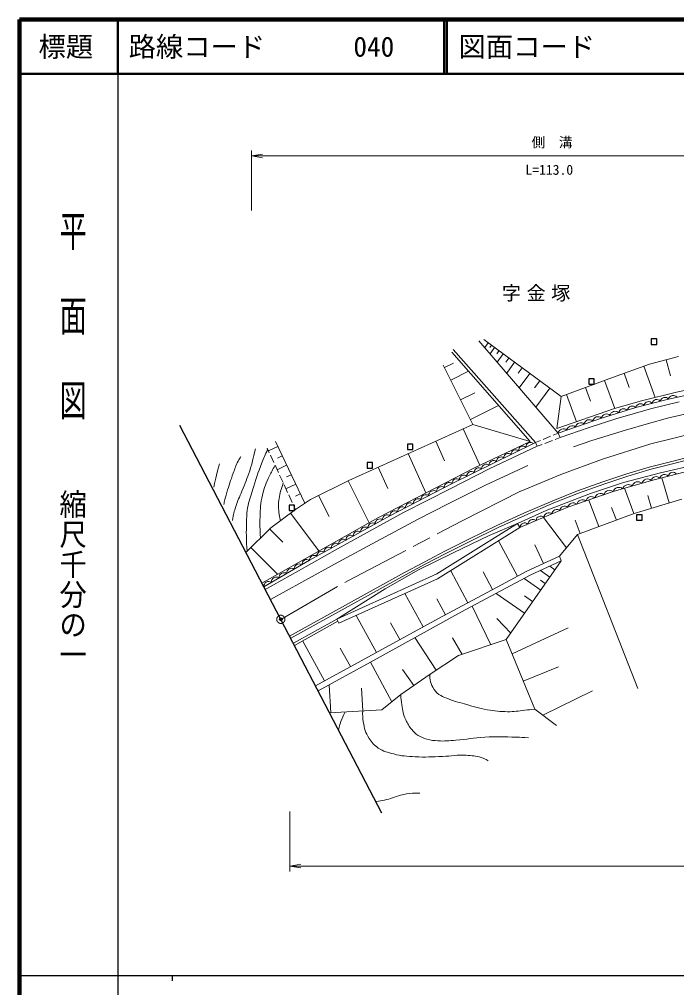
# Model space of a CAD drawing. Units: millimetres, scale not verified. Extents: x 40000 to 680000, y 20000 to 380000.
# Drawn here: x 40000 to 160310, y 202759 to 380000 of the extents above; entities that cross this region are included whole.
import ezdxf
from ezdxf.enums import TextEntityAlignment as Align

# ---------------------------------------------------------------- set-up
doc = ezdxf.new("R2010")
doc.units = ezdxf.units.MM
doc.header["$LTSCALE"] = 1000
doc.header["$PDMODE"] = 32
doc.header["$PDSIZE"] = 500
doc.linetypes.add('CHAIN', pattern=[18.5, 12, -1.5, 3.5, -1.5])
for name, color, linetype, lineweight in [('M-BMK', 2, 'CHAIN', 13), ('M-BMK-OTRS', 5, 'Continuous', 25), ('M-BMK-ROW', 30, 'Continuous', 25), ('M-STR-HTXT', 7, 'Continuous', 13), ('M-TTL', 2, 'Continuous', 140), ('M-TTL-BAND', 7, 'Continuous', 25), ('M-TTL-LINE', 7, 'Continuous', 50), ('M-WORK', 1, 'Continuous', 13)]:
    doc.layers.add(name, color=color, linetype=linetype, lineweight=lineweight)
for name, color, linetype in [('M-BMK-HTXT', 7, 'Continuous'), ('M-OTRS', 6, 'Continuous'), ('M-TTL-TXT', 7, 'Continuous')]:
    doc.layers.add(name, color=color, linetype=linetype)
doc.styles.add('@ＭＳ ゴシック', font='')
doc.styles.add('ＭＳ ゴシック', font='')
doc.styles.get('@ＭＳ ゴシック').set_extended_font_data('@MS Gothic')
doc.styles.get('ＭＳ ゴシック').set_extended_font_data('MS Gothic')

# ---------------------------------------------------------------- blocks, each defined once
blk = doc.blocks.new('open_arrow')
at = {"color": 0, "linetype": 'Continuous', "lineweight": -2}
blk.add_lwpolyline([(7.5, 1.25), (0, 0), (7.5, -1.25)], dxfattribs=at)

msp = doc.modelspace()

# ---------------------------------------------------------------- linework, layer by layer
at = {"layer": 'M-BMK'}
for p, q in [((155557, 302315), (165627, 304792)), ((146765, 299517), (155557, 302315)), ((139093, 296680), (146765, 299517)), ((131820, 293643), (139093, 296680)), ((121048, 288200), (131820, 293643)), ((100098, 277230), (121048, 288200)), ((87858, 270175), (100098, 277230))]:
    msp.add_line(p, q, dxfattribs=at)
msp.add_circle((87858, 270175), 750, dxfattribs=at)
at = {"layer": 'M-BMK-OTRS'}
for p, q in [((87858, 270175), (69354, 305638)), ((106362, 234712), (87858, 270175))]:
    msp.add_line(p, q, dxfattribs=at)
at = {"layer": 'M-BMK-ROW'}
for p, q in [((156657, 321492), (155657, 321492)), ((155657, 321492), (155657, 320492)), ((156657, 320492), (156657, 321492)), ((155657, 320492), (156657, 320492)), ((145213, 314228), (144213, 314228)), ((144213, 314228), (144213, 313228)), ((145213, 313228), (145213, 314228)), ((144213, 313228), (145213, 313228)), ((112036, 302236), (111036, 302236)), ((111036, 302236), (111036, 301236)), ((112036, 301236), (112036, 302236)), ((111036, 301236), (112036, 301236)), ((104648, 298861), (103648, 298861)), ((103648, 298861), (103648, 297861)), ((103648, 297861), (104648, 297861)), ((104648, 297861), (104648, 298861)), ((90367, 291076), (89367, 291076)), ((89367, 291076), (89367, 290076)), ((90367, 290076), (90367, 291076)), ((89367, 290076), (90367, 290076)), ((153992, 289299), (152992, 289299)), ((152992, 289299), (152992, 288299)), ((153992, 288299), (153992, 289299)), ((152992, 288299), (153992, 288299))]:
    msp.add_line(p, q, dxfattribs=at)
at = {"layer": 'M-OTRS'}
msp.add_point((87858, 270175), dxfattribs=at)
at = {"layer": 'M-STR-HTXT'}
for p, q in [((82500, 345000), (82500, 356000)), ((82500, 355000), (191500, 355000)), ((89500, 235000), (89500, 224000)), ((89500, 225000), (355000, 225000))]:
    msp.add_line(p, q, dxfattribs=at)
at = {"layer": 'M-TTL'}
for p, q in [((40000, 380000), (40000, 20000)), ((680000, 380000), (40000, 380000))]:
    msp.add_line(p, q, dxfattribs=at)
at = {"layer": 'M-TTL-BAND'}
for p, q in [((58000, 370000), (58000, 20000)), ((40000, 205000), (579000, 205000)), ((68000, 205000), (68000, 204000))]:
    msp.add_line(p, q, dxfattribs=at)
at = {"layer": 'M-TTL-LINE'}
for p, q in [((58000, 380000), (58000, 370000)), ((117750, 380000), (117750, 370000)), ((118250, 380000), (118250, 370000)), ((40000, 370000), (680000, 370000))]:
    msp.add_line(p, q, dxfattribs=at)
at = {"layer": 'M-WORK'}
for p, q in [((138638, 304259), (124118, 321170)), ((124998, 321370), (139184, 310980)), ((119176, 319087), (133485, 302752)), ((119399, 319543), (134475, 302522)), ((125804, 320779), (125183, 319931)), ((126398, 320344), (126088, 319920)), ((126992, 319909), (126168, 318783)), ((127780, 319332), (127368, 318769)), ((128569, 318755), (127475, 317261)), ((129614, 317989), (129067, 317242)), ((160652, 318304), (155350, 316866)), ((158410, 317696), (159206, 314766)), ((123018, 305869), (117584, 316729)), ((117823, 316252), (119455, 317069)), ((118966, 313967), (122230, 315600)), ((130660, 317223), (129208, 315242)), ((132047, 316208), (131321, 315217)), ((155350, 316866), (148583, 314441)), ((154334, 316502), (156382, 310786)), ((133434, 315192), (131508, 312563)), ((135274, 313844), (134311, 312530)), ((148583, 314441), (139184, 310980)), ((147123, 313904), (149015, 308766)), ((150726, 315209), (151649, 312632)), ((137114, 312496), (134560, 309009)), ((143622, 312615), (144543, 310115)), ((160279, 311777), (167525, 313323)), ((120768, 310365), (123341, 311653)), ((139184, 310980), (138407, 305093)), ((140122, 311326), (141963, 306325)), ((153894, 310152), (160279, 311777)), ((122570, 306764), (127716, 309338)), ((138407, 305093), (148956, 308749)), ((148956, 308749), (153894, 310152)), ((149178, 306895), (155532, 308693)), ((155532, 308693), (160782, 309989)), ((144303, 305296), (149178, 306895)), ((155148, 306046), (158612, 307005)), ((158612, 307005), (163620, 308150)), ((123018, 305869), (100293, 295593)), ((121246, 305068), (124277, 298367)), ((133485, 302752), (123018, 305869)), ((138993, 303442), (144303, 305296)), ((150939, 304793), (155148, 306046)), ((135864, 303102), (137248, 303679)), ((137710, 303872), (138638, 304259)), ((138048, 303085), (138993, 303442)), ((138638, 304259), (138993, 303442)), ((144785, 302902), (150939, 304793)), ((85750, 300675), (85361, 301520)), ((87307, 301815), (85598, 301006)), ((86880, 302719), (92232, 291412)), ((116207, 302789), (117835, 299189)), ((123308, 297905), (133485, 302752)), ((132575, 300840), (134766, 301844)), ((134086, 302362), (134475, 302522)), ((134475, 302522), (135403, 302909)), ((134475, 302522), (134766, 301844)), ((134766, 301844), (135710, 302201)), ((136178, 302378), (137581, 302908)), ((141402, 301756), (144785, 302902)), ((86586, 298858), (85959, 300220)), ((88117, 300105), (87262, 299701)), ((111167, 300510), (114423, 293311)), ((126021, 297724), (132575, 300840)), ((159182, 299032), (163685, 300151)), ((159293, 298596), (163787, 299713)), ((87423, 297041), (86795, 298404)), ((88926, 298396), (87180, 297569)), ((105690, 298033), (107459, 294121)), ((105765, 288834), (123308, 297905)), ((125350, 294747), (133102, 298344)), ((151217, 296821), (155266, 298020)), ((155266, 298020), (159182, 299032)), ((155386, 297586), (159293, 298596)), ((157347, 296997), (166548, 299151)), ((88259, 295224), (87632, 296587)), ((89753, 296649), (88880, 296236)), ((118988, 294154), (126021, 297724)), ((146821, 295356), (151217, 296821)), ((146968, 294930), (151352, 296392)), ((150593, 295203), (157347, 296997)), ((151352, 296392), (155386, 297586)), ((158953, 291476), (157581, 296082)), ((89095, 293407), (88468, 294770)), ((90580, 294903), (88795, 294058)), ((100293, 295593), (93300, 292116)), ((100214, 295553), (104037, 287863)), ((118503, 291311), (125350, 294747)), ((142186, 293704), (146821, 295356)), ((142345, 293283), (146968, 294930)), ((144524, 293212), (150593, 295203)), ((89931, 291591), (89304, 292953)), ((91424, 293119), (90532, 292696)), ((94782, 292853), (96711, 288973)), ((110330, 289705), (118988, 294154)), ((136433, 290080), (144524, 293212)), ((137657, 291893), (142186, 293704)), ((137829, 291477), (142345, 293283)), ((152505, 289553), (150789, 294170)), ((155729, 290516), (155043, 292819)), ((90529, 290291), (90140, 291136)), ((93300, 292116), (90529, 290291)), ((112988, 288540), (118503, 291311)), ((132328, 289601), (137657, 291893)), ((132511, 289190), (137829, 291477)), ((146042, 287150), (144234, 292012)), ((152547, 289569), (161259, 292163)), ((90529, 290291), (86027, 286934)), ((89653, 289638), (94833, 282691)), ((105454, 287067), (110330, 289705)), ((127427, 287364), (132328, 289601)), ((127619, 286957), (132511, 289190)), ((131208, 287723), (136433, 290080)), ((142187, 285716), (152547, 289569)), ((149274, 288351), (148415, 290660)), ((84389, 276823), (105765, 288834)), ((105396, 284437), (112988, 288540)), ((116417, 278521), (131208, 287723)), ((122365, 284886), (127427, 287364)), ((131208, 287723), (126020, 285536)), ((131208, 287723), (131616, 286961)), ((140174, 283294), (135964, 288840)), ((142639, 285884), (141735, 288315)), ((86027, 286934), (81471, 282415)), ((85812, 286721), (88240, 284273)), ((98208, 283071), (105454, 287067)), ((131616, 286961), (116550, 277581)), ((126020, 285536), (119429, 282372)), ((122565, 284483), (127619, 286957)), ((138880, 281738), (142187, 285716)), ((142187, 285716), (153208, 257512)), ((98363, 280654), (105396, 284437)), ((117756, 282568), (122365, 284886)), ((117961, 282168), (122565, 284483)), ((131163, 278050), (127706, 284526)), ((135915, 280369), (134331, 283799)), ((82385, 283321), (87241, 278426)), ((91068, 279057), (98208, 283071)), ((119429, 282372), (113067, 279207)), ((114080, 280650), (117756, 282568)), ((114289, 280252), (117961, 282168)), ((91729, 276978), (98363, 280654)), ((110483, 278745), (114080, 280650)), ((110697, 278350), (114289, 280252)), ((139173, 280890), (129116, 266487)), ((132876, 278965), (138880, 281738)), ((139173, 280890), (133529, 278247)), ((138880, 281738), (139173, 280890)), ((85008, 275636), (91068, 279057)), ((89454, 267116), (110483, 278745)), ((89672, 266722), (110697, 278350)), ((98126, 270228), (116417, 278521)), ((113067, 279207), (106965, 275748)), ((122096, 273209), (118961, 279082)), ((126630, 275630), (124901, 278868)), ((128243, 276518), (132876, 278965)), ((137103, 277925), (135393, 279120)), ((138028, 279250), (137082, 279911)), ((85960, 273812), (91729, 276978)), ((116550, 277581), (98474, 269489)), ((116742, 270351), (128243, 276518)), ((133529, 278247), (120934, 271525)), ((135431, 275531), (132403, 277646)), ((136267, 276728), (135412, 277325)), ((106965, 275748), (98126, 270228)), ((113890, 268792), (110552, 274896)), ((132471, 271291), (127283, 274914)), ((117985, 271015), (116418, 273951)), ((133951, 273411), (132437, 274469)), ((120934, 271525), (104294, 262357)), ((126276, 265524), (122870, 272559)), ((98126, 270228), (90149, 265784)), ((90357, 265386), (98322, 269824)), ((94199, 258023), (116742, 270351)), ((98474, 269489), (98126, 270228)), ((105344, 264118), (101634, 270903)), ((109617, 266455), (107948, 269507)), ((129935, 267660), (127377, 270335)), ((130196, 263859), (140455, 268615)), ((95845, 258924), (91888, 266160)), ((116319, 260864), (112415, 266832)), ((121029, 263745), (119285, 266798)), ((129116, 266487), (120393, 263529)), ((129116, 266487), (134354, 253744)), ((100595, 261521), (98739, 264913)), ((104294, 262357), (94688, 257085)), ((108178, 255093), (104294, 262357)), ((120393, 263529), (115173, 260152)), ((112190, 258060), (110142, 260979)), ((132246, 258873), (138702, 261467)), ((115173, 260152), (109822, 256400)), ((97007, 253086), (96711, 258196)), ((102846, 253424), (102605, 257595)), ((135844, 252622), (144925, 257103)), ((109822, 256400), (106331, 253626)), ((106331, 253626), (96782, 253073)), ((134354, 253744), (138318, 250759))]:
    msp.add_line(p, q, dxfattribs=at)
for points in [[(187352, 314884), (178800, 314027), (171181, 312962), (164947, 311843), (158820, 310484), (152852, 308939), (146565, 307021), (138638, 304259)], [(134086, 302362), (119207, 295043), (107818, 289129), (93112, 280977), (84740, 276150)], [(202223, 301709), (194621, 301774), (189009, 301579), (183527, 301187), (176153, 300306), (166463, 298316), (155695, 295608), (148680, 293552), (140393, 290681), (134585, 288266), (131616, 286961)]]:
    msp.add_lwpolyline(points, dxfattribs=at)
for centre, radius, start, end in [((156668, 309572), 844, 38.55802, 170.47538), ((158160, 309958), 844, 38.55802, 170.47538), ((159665, 310297), 866, 37.48139, 167.52346), ((150618, 307813), 925, 44.32328, 169.60902), ((152190, 308293), 925, 44.32328, 169.60902), ((153684, 308799), 844, 38.55802, 170.47538), ((155176, 309186), 844, 38.55802, 170.47538), ((144336, 305763), 955, 47.64741, 170.76427), ((145922, 306315), 955, 47.64741, 170.76427), ((147475, 306854), 925, 44.32328, 169.60902), ((149047, 307334), 925, 44.32328, 169.60902), ((139580, 304106), 955, 47.64741, 170.76427), ((141165, 304658), 955, 47.64741, 170.76427), ((142751, 305211), 955, 47.64741, 170.76427), ((132197, 301079), 818, 49.07571, 183.31338), ((133550, 301744), 818, 49.07571, 183.31338), ((128139, 299083), 818, 49.07571, 183.31338), ((129492, 299748), 818, 49.07571, 183.31338), ((130845, 300413), 818, 49.07571, 183.31338), ((124081, 297086), 818, 49.07571, 183.31338), ((125434, 297752), 818, 49.07571, 183.31338), ((126787, 298417), 818, 49.07571, 183.31338), ((121376, 295756), 818, 49.07571, 183.31338), ((122729, 296421), 818, 49.07571, 183.31338), ((156557, 295434), 879, 39.65656, 168.57927), ((158095, 295821), 879, 39.65656, 168.57927), ((159633, 296207), 879, 39.65656, 168.57927), ((117253, 293585), 893, 53.56452, 181.32103), ((118676, 294324), 893, 53.56452, 181.32103), ((120024, 295090), 818, 49.07571, 183.31338), ((149722, 293248), 1085, 48.95729, 163.70633), ((151476, 293762), 1085, 48.95729, 163.70633), ((153229, 294275), 1085, 48.95729, 163.70633), ((154983, 294789), 1085, 48.95729, 163.70633), ((114405, 292106), 893, 53.56452, 181.32103), ((115829, 292846), 893, 53.56452, 181.32103), ((144707, 291626), 1019, 49.73655, 168.48142), ((146364, 292200), 1019, 49.73655, 168.48142), ((148022, 292774), 1019, 49.73655, 168.48142), ((110135, 289889), 893, 53.56452, 181.32103), ((111558, 290628), 893, 53.56452, 181.32103), ((112982, 291367), 893, 53.56452, 181.32103), ((139808, 290039), 868, 47.66464, 177.48364), ((141392, 290477), 1019, 49.73655, 168.48142), ((143049, 291052), 1019, 49.73655, 168.48142), ((107311, 288466), 834, 52.61521, 185.38819), ((108711, 289149), 893, 53.56452, 181.32103), ((135452, 288228), 868, 47.66464, 177.48364), ((136904, 288832), 868, 47.66464, 177.48364), ((138356, 289435), 868, 47.66464, 177.48364), ((104638, 286984), 834, 52.61521, 185.38819), ((105975, 287725), 834, 52.61521, 185.38819), ((132522, 286914), 908, 50.40841, 177.04837), ((134007, 287567), 908, 50.40841, 177.04837), ((100627, 284760), 834, 52.61521, 185.38819), ((101964, 285501), 834, 52.61521, 185.38819), ((103301, 286243), 834, 52.61521, 185.38819), ((97953, 283278), 834, 52.61521, 185.38819), ((99290, 284019), 834, 52.61521, 185.38819), ((93943, 281055), 834, 52.61521, 185.38819), ((95280, 281796), 834, 52.61521, 185.38819), ((96616, 282537), 834, 52.61521, 185.38819), ((91218, 279425), 898, 56.29434, 183.63489), ((92614, 280229), 898, 56.29434, 183.63489), ((88428, 277816), 898, 56.29434, 183.63489), ((89823, 278620), 898, 56.29434, 183.63489), ((85637, 276207), 898, 56.29434, 183.63489), ((87032, 277011), 898, 56.29434, 183.63489)]:
    msp.add_arc(centre, radius, start, end, dxfattribs=at)
for points, knots in [([(79014, 288297), (79230, 289474), (79308, 289840), (79600, 290801), (79949, 291949), (80308, 292534), (80745, 293651), (81313, 295102), (81682, 295897), (82157, 297381), (82649, 298917), (82772, 299477), (83196, 301377)], [0, 0, 0, 0, 1, 1, 1, 2, 2, 2, 3, 3, 3, 4, 4, 4, 4]), ([(81675, 282617), (81562, 284826), (81509, 285458), (81568, 287279), (81610, 288561), (81565, 289291), (81781, 290556), (82005, 291864), (82301, 292562), (82687, 293832), (83285, 295800), (83632, 296903), (84392, 298814), (84786, 299804), (84919, 300140), (85449, 301329)], [0, 0, 0, 0, 1, 1, 1, 2, 2, 2, 3, 3, 3, 4, 4, 4, 5, 5, 5, 5]), ([(77406, 291209), (77458, 291417), (77471, 291469), (77513, 291636), (77686, 292323), (77762, 292715), (77966, 293394), (78382, 294780), (78633, 295553), (79138, 296910), (79463, 297785), (79604, 298298), (80044, 299122), (80230, 299471), (80296, 299600), (80550, 300001)], [0, 0, 0, 0, 1, 1, 1, 2, 2, 2, 3, 3, 3, 4, 4, 4, 5, 5, 5, 5]), ([(75622, 294353), (75811, 295423), (75863, 295724), (76074, 296591), (76274, 297410), (76358, 297686), (76661, 298669)], [0, 0, 0, 0, 1, 1, 1, 2, 2, 2, 2]), ([(84146, 285068), (84032, 286853), (84003, 287394), (84059, 288884), (84119, 290473), (84097, 291391), (84485, 292933), (84841, 294345), (85166, 295109), (85791, 296423), (86159, 297198), (86297, 297476), (86812, 298368)], [0, 0, 0, 0, 1, 1, 1, 2, 2, 2, 3, 3, 3, 4, 4, 4, 4]), ([(87811, 288265), (87631, 288950), (87591, 289182), (87514, 289781), (87389, 290751), (87412, 291314), (87531, 292285), (87671, 293418), (87858, 293866), (88316, 295099)], [0, 0, 0, 0, 1, 1, 1, 2, 2, 2, 3, 3, 3, 3]), ([(115173, 260152), (115133, 259701), (115136, 259524), (115191, 259128), (115270, 258558), (115417, 258246), (115697, 257743), (116020, 257162), (116248, 256824), (116789, 256437), (117300, 256072), (117647, 255956), (118228, 255718), (119470, 255209), (120216, 255055), (121505, 254679), (123104, 254213), (123993, 253898), (125634, 253614), (127076, 253364), (127901, 253298), (129364, 253267), (130606, 253241), (131298, 253403), (132534, 253534), (133246, 253609), (133476, 253634), (134354, 253744)], [0, 0, 0, 0, 1, 1, 1, 2, 2, 2, 3, 3, 3, 4, 4, 4, 5, 5, 5, 6, 6, 6, 7, 7, 7, 8, 8, 8, 9, 9, 9, 9]), ([(109822, 256400), (109854, 255533), (109883, 255258), (109991, 254535), (110156, 253430), (110269, 252792), (110720, 251770), (111051, 251019), (111323, 250629), (111844, 249994), (112229, 249526), (112472, 249268), (112981, 248940), (113562, 248565), (113943, 248436), (114603, 248230), (115366, 247992), (115831, 247990), (116628, 247934), (117902, 247843), (118621, 247970), (119896, 248052), (121964, 248186), (123104, 248484), (125174, 248600), (127431, 248726), (128702, 248683), (130961, 248600), (131836, 248568), (132125, 248561), (133199, 248493)], [0, 0, 0, 0, 1, 1, 1, 2, 2, 2, 3, 3, 3, 4, 4, 4, 5, 5, 5, 6, 6, 6, 7, 7, 7, 8, 8, 8, 9, 9, 9, 10, 10, 10, 10]), ([(99663, 253240), (99240, 252440), (99093, 252184), (98848, 251459), (98644, 250858), (98589, 250622), (98444, 249886)], [0, 0, 0, 0, 1, 1, 1, 2, 2, 2, 2]), ([(102846, 253424), (102814, 252537), (102841, 252210), (102955, 251444), (103143, 250187), (103340, 249435), (104047, 248380), (104573, 247598), (104917, 247147), (105699, 246622), (106681, 245963), (107382, 245841), (108523, 245530), (110011, 245124), (110900, 245118), (112439, 245023), (114392, 244903), (115492, 245020), (117448, 245077), (119145, 245126), (120097, 245417), (121790, 245290), (122872, 245209), (123512, 245226), (124534, 244864), (125048, 244681), (125258, 244603), (125813, 244304)], [0, 0, 0, 0, 1, 1, 1, 2, 2, 2, 3, 3, 3, 4, 4, 4, 5, 5, 5, 6, 6, 6, 7, 7, 7, 8, 8, 8, 9, 9, 9, 9]), ([(105252, 236840), (105984, 236925), (106203, 236968), (106806, 237086), (107999, 237319), (108607, 237688), (109790, 237965), (110633, 238163), (111110, 238291), (111975, 238338), (112505, 238367), (112705, 238372), (113333, 238338)], [0, 0, 0, 0, 1, 1, 1, 2, 2, 2, 3, 3, 3, 4, 4, 4, 4])]:
    msp.add_open_spline(points, degree=3, knots=knots, dxfattribs=at)

# ---------------------------------------------------------------- block references
at = {"layer": 'M-STR-HTXT', "xscale": 267, "yscale": 267}
for p in [(82500, 355000), (89500, 225000)]:
    msp.add_blockref('open_arrow', p, dxfattribs=at)

# ---------------------------------------------------------------- texts
at = {"layer": 'M-BMK-HTXT', "insert": (135099, 329760), "char_height": 2566, "attachment_point": 5, "style": 'ＭＳ ゴシック'}
msp.add_mtext('\\T1.29;字金塚', dxfattribs=at)
at = {"layer": 'M-STR-HTXT', "style": 'ＭＳ ゴシック'}
msp.add_text('側\u3000溝', height=1833, dxfattribs=at).set_placement((137500, 357500), align=Align.MIDDLE_CENTER)
msp.add_text('L=113.0', height=1833, dxfattribs=at).set_placement((137000, 351000), align=Align.BOTTOM_CENTER)
at = {"layer": 'M-TTL-BAND', "style": '@ＭＳ ゴシック'}
for s, width, p in [('平  面  図', 1.55, (49777, 306475)), ('縮尺千分の一', 1.1, (49777, 261030))]:
    msp.add_text(s, height=3666, rotation=270, dxfattribs=dict(at, width=width)).set_placement(p, align=Align.MIDDLE_RIGHT)
at = {"layer": 'M-TTL-TXT', "style": 'ＭＳ ゴシック'}
msp.add_text('標題', height=3666, dxfattribs=at).set_placement((48500, 375000), align=Align.MIDDLE_CENTER)
for s, p in [('路線コード', (60000, 375000)), ('040', (101142, 375000)), ('図面コード', (120380, 375000))]:
    msp.add_text(s, height=3666, dxfattribs=at).set_placement(p, align=Align.MIDDLE_LEFT)

doc.saveas('drawing.dxf')
